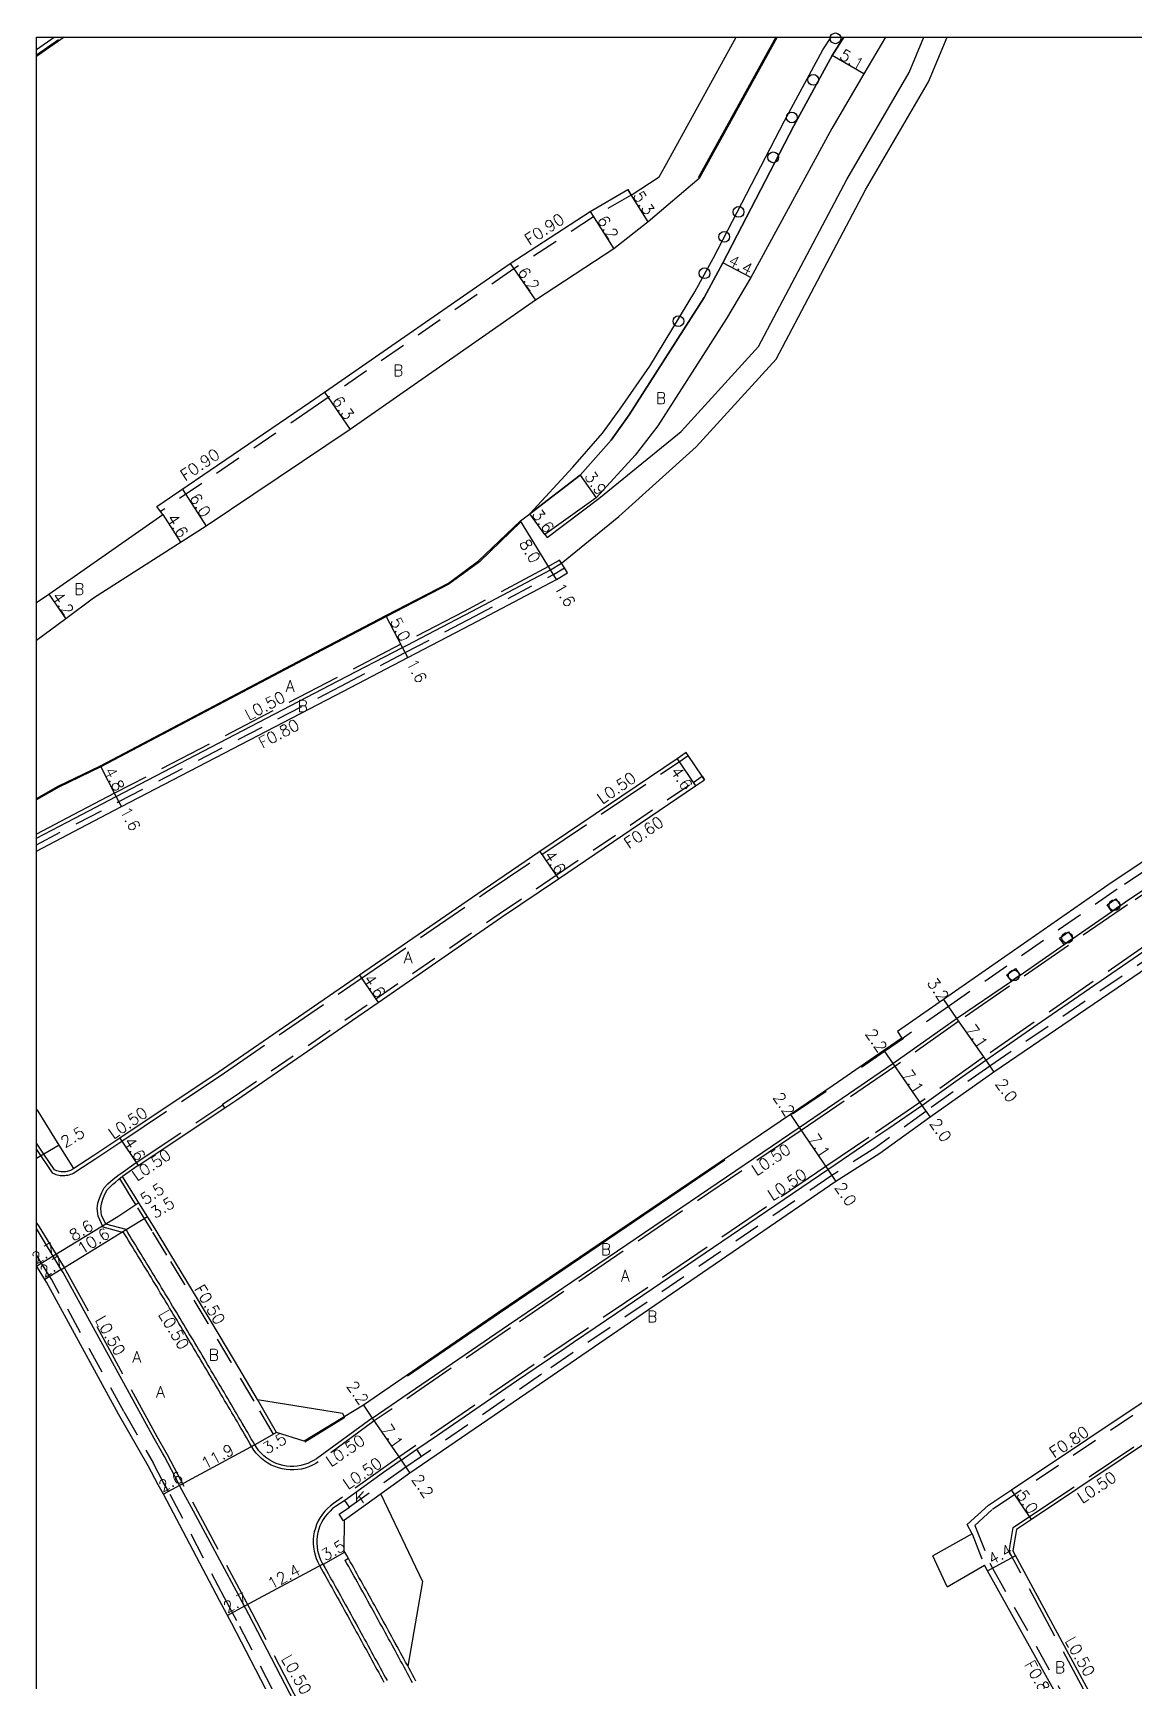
# Model space of a CAD drawing. Header units: metres. Extents: x -9600 to -8800, y -111600 to -110999.
# Drawn here: x -9600.5 to -9447.1, y -111229.2 to -110999.4 of the extents above; entities that cross this region are included whole.
import ezdxf

# ---------------------------------------------------------------- set-up
doc = ezdxf.new("R2010")
doc.units = ezdxf.units.M
doc.header["$LTSCALE"] = 2.5
doc.linetypes.add('2232000', pattern=[2.5, 1.5, -1])
doc.linetypes.add('22330', pattern=[4, 3, -1])
doc.layers.get('0').update_dxf_attribs({"color": 150, "lineweight": 30})
for name, color, linetype in [('2101000', 177, 'Continuous'), ('2101001', 1, 'Continuous'), ('2102000', 191, 'Continuous'), ('2102001', 191, 'Continuous'), ('2213000', 6, 'Continuous'), ('2227000', 3, 'Continuous'), ('2232000', 4, '2232000'), ('2233000', 62, '22330'), ('2236000', 3, 'Continuous'), ('2236100', 96, 'Continuous'), ('2238000', 11, 'Continuous'), ('5107000', 24, '2232000'), ('6132000', 1, '61320'), ('6165200', 3, 'Continuous'), ('9109230', 202, 'Continuous'), ('9201100', 215, 'Continuous'), ('9201500', 222, 'Continuous'), ('9202100', 82, 'Continuous'), ('9202200', 155, 'Continuous'), ('9203500', 155, 'Continuous'), ('999', 7, 'Continuous')]:
    doc.layers.add(name, color=color, linetype=linetype)
doc.styles.add('Dm_Anotation', font='txt.shx', dxfattribs={"bigfont": 'pscdm.shx'})
doc.linetypes.add('61320', pattern='A,0,[3,dmdr.shx,S=0.25,R=0,X=0,Y=0],1.5,[3,dmdr.shx,S=0.25,R=0,X=0,Y=0]', length=1.5)

# ---------------------------------------------------------------- blocks, each defined once
blk = doc.blocks.new('223800')
at = {"color": 0, "linetype": 'Continuous'}
blk.add_circle((0, 0), 0.75, dxfattribs=at)

msp = doc.modelspace()

# ---------------------------------------------------------------- linework, layer by layer
at = {"layer": '2101000'}
for points in [[(-9600, -111106.19), (-9596.95, -111104.48), (-9591.08, -111101.64), (-9560.23, -111085.36), (-9551.26, -111080.68), (-9542.55, -111076.15), (-9538.33, -111073.05), (-9532.51, -111067.45), (-9531.21, -111066.47), (-9524.17, -111061.06), (-9519.87, -111056.18), (-9517.34, -111052.68), (-9506.9, -111036.28), (-9504.26, -111031.47), (-9494.36, -111012.36), (-9489.04, -111002.53), (-9487.41, -111000)], [(-9600, -111078.86), (-9598.28, -111077.67), (-9594.27, -111074.89), (-9582.38, -111066.57), (-9582.69, -111066.15), (-9583.23, -111065.43), (-9561.94, -111050.96), (-9559.83, -111049.51), (-9533.92, -111031.57), (-9522.78, -111024.28), (-9517.54, -111021.24), (-9517.06, -111022.01), (-9513.18, -111019.47), (-9512.34, -111017.97), (-9502.42, -111000)], [(-9596.13, -111000), (-9600, -111002.67)], [(-9349.07, -111000), (-9343.41, -111008.25), (-9330.01, -111028.22), (-9327.24, -111032.35), (-9327.46, -111034.44), (-9331.73, -111037.4), (-9332.39, -111037.86), (-9366.42, -111060.59), (-9387.33, -111075.48), (-9409.43, -111090.86), (-9449.98, -111117.85), (-9473.51, -111134.23), (-9479.91, -111138.69), (-9479.31, -111139.63), (-9481.83, -111141.36), (-9488.88, -111146.2), (-9494.86, -111150.26), (-9535.51, -111177.85), (-9554.41, -111190.8)], [(-9481.61, -111000), (-9484.64, -111005.09), (-9489.08, -111012.73), (-9500.36, -111033.52), (-9503.75, -111039.21), (-9513.34, -111054.2), (-9516.5, -111058.3), (-9521.94, -111064.26), (-9529.08, -111069.37), (-9528.8, -111069.76)], [(-9496.7, -111000), (-9507.58, -111019.69)], [(-9507.58, -111019.69), (-9514.71, -111025.73), (-9519.47, -111029.52), (-9530.39, -111036.67), (-9556.25, -111054.69), (-9576.35, -111068.18), (-9592.06, -111078.22), (-9595.89, -111081.12), (-9600, -111084.13)], [(-9600, -111113.53), (-9593.9, -111110.33), (-9588.12, -111107.32), (-9557.18, -111091.21), (-9548.21, -111086.54), (-9539.36, -111081.93), (-9527.49, -111075.64), (-9525.93, -111074.7), (-9526.35, -111074.02), (-9526.76, -111073.35)], [(-9469.53, -111208.75), (-9470.22, -111207.48), (-9467.24, -111204.77), (-9464.02, -111202.62), (-9431.97, -111181.18), (-9404.81, -111162.47), (-9398.12, -111157.87), (-9394.71, -111155.52), (-9368.27, -111138.12), (-9365.9, -111136.56), (-9368.63, -111132.57), (-9375.57, -111122.38), (-9387.28, -111105.48), (-9390.86, -111100.32), (-9393.21, -111096.92), (-9395.86, -111096.41), (-9402.41, -111100.96), (-9442.86, -111128.26), (-9466.49, -111144.34), (-9475.39, -111150.64), (-9482.39, -111155.69), (-9488.51, -111159.6), (-9528.98, -111187.32), (-9547.91, -111200.28)], [(-9509.41, -111099.78), (-9510.67, -111100.63), (-9529.79, -111113.58), (-9537.71, -111118.95), (-9554.96, -111130.85), (-9574.66, -111144.43), (-9588.37, -111153.56), (-9592.01, -111155.97), (-9594.76, -111157.81), (-9596.81, -111154.53), (-9599.76, -111149.82), (-9600, -111149.47)], [(-9585.83, -111157.39), (-9573.72, -111149.33), (-9572.07, -111148.23), (-9552.35, -111134.63), (-9535.14, -111122.76), (-9527.21, -111117.39), (-9508.09, -111104.44), (-9506.83, -111103.59)], [(-9416.79, -111229.4), (-9412.01, -111226.94), (-9388.93, -111216.39), (-9385.23, -111214.68), (-9378.29, -111210.03), (-9357.26, -111195.91), (-9353.84, -111193.4), (-9353.74, -111193.55), (-9351.12, -111191.63), (-9343.56, -111186.36), (-9337.35, -111182.04), (-9336.93, -111179.27), (-9338.22, -111177.28), (-9356.01, -111151.06), (-9361.15, -111143.52), (-9363.08, -111140.69), (-9365.52, -111142.3), (-9391.87, -111159.64), (-9401.97, -111166.59), (-9429.19, -111185.34), (-9461.24, -111206.78), (-9463.34, -111208.18), (-9463.82, -111211.14), (-9448.04, -111240.39)], [(-9562.66, -111195.83), (-9566.51, -111194.61), (-9569.19, -111190.01), (-9572.39, -111184.57), (-9575.62, -111179.14), (-9578.88, -111173.73), (-9581.38, -111169.62), (-9583.45, -111166.23), (-9585.71, -111162.57), (-9586.07, -111161.99), (-9587.98, -111158.91)], [(-9588.53, -111192.07), (-9598.6, -111173.67), (-9598.83, -111173.3), (-9600, -111171.38)], [(-9584.41, -111199.26), (-9588.53, -111192.07)], [(-9556.25, -111251.82), (-9559.6, -111246.33), (-9561.35, -111243.26), (-9561.59, -111242.84), (-9562.01, -111242.03), (-9572.75, -111221.26), (-9574.48, -111218.04), (-9582.28, -111203.21), (-9583.01, -111201.94), (-9584.41, -111199.26)], [(-9547.08, -111229.3), (-9547.32, -111228.86), (-9547.56, -111228.42), (-9547.8, -111227.98), (-9548.03, -111227.54), (-9548.27, -111227.1), (-9548.51, -111226.66), (-9548.75, -111226.22), (-9548.99, -111225.78), (-9549.23, -111225.35), (-9549.47, -111224.91), (-9549.71, -111224.47), (-9549.95, -111224.03), (-9550.19, -111223.59), (-9550.43, -111223.15), (-9550.67, -111222.71), (-9550.91, -111222.27), (-9551.15, -111221.84), (-9551.39, -111221.4), (-9551.63, -111220.96), (-9551.87, -111220.52), (-9552.11, -111220.08), (-9552.35, -111219.64), (-9552.59, -111219.21), (-9552.83, -111218.77), (-9553.08, -111218.33), (-9553.32, -111217.89), (-9553.56, -111217.46), (-9553.8, -111217.02), (-9554.04, -111216.58), (-9554.29, -111216.14), (-9554.53, -111215.71), (-9554.77, -111215.27), (-9555.02, -111214.83), (-9555.26, -111214.4), (-9555.5, -111213.96), (-9555.75, -111213.52), (-9555.99, -111213.09), (-9556.23, -111212.65), (-9556.48, -111212.21), (-9556.72, -111211.78), (-9556.97, -111211.34), (-9557.09, -111211.12), (-9557.06, -111206.86)], [(-9462.62, -111251.93), (-9451.01, -111246.43), (-9450.39, -111244.53), (-9451.56, -111242.29), (-9467.39, -111213.9), (-9467.79, -111213.15)]]:
    msp.add_lwpolyline(points, dxfattribs=at)
at = {"layer": '2101000', "flags": 128}
for points in [[(-9585.83, -111157.39), (-9587.98, -111158.91)], [(-9554.41, -111190.8), (-9562.66, -111195.83)], [(-9547.91, -111200.28), (-9557.06, -111206.86)]]:
    msp.add_lwpolyline(points, dxfattribs=at)
at = {"layer": '2101001'}
msp.add_lwpolyline([(-9506.83, -111103.59), (-9507.16, -111103.09), (-9509.13, -111100.19), (-9509.41, -111099.78)], dxfattribs=at)
at = {"layer": '2102000'}
for points in [[(-9528.8, -111069.76), (-9521.55, -111064.36), (-9510.11, -111055.01), (-9499.32, -111043.14), (-9487.01, -111019.83), (-9478.29, -111004.89), (-9476.26, -111000)], [(-9526.76, -111073.35), (-9518.77, -111066.83), (-9507.99, -111057.14), (-9496.84, -111044.88), (-9484.39, -111021.29), (-9475.6, -111006.23), (-9473.01, -111000)], [(-9469.53, -111208.75), (-9475, -111211.82)], [(-9473.02, -111216.17), (-9467.79, -111213.15)]]:
    msp.add_lwpolyline(points, dxfattribs=at)
at = {"layer": '2102001'}
msp.add_lwpolyline([(-9473.02, -111216.17), (-9475, -111211.82)], dxfattribs=at)
at = {"layer": '2213000'}
for points in [[(-9541.45, -111081.21), (-9540.13, -111080.53), (-9528.32, -111074.27), (-9526.76, -111073.35)], [(-9600, -111111.72), (-9594.64, -111108.91), (-9588.86, -111105.9), (-9557.92, -111089.79), (-9548.95, -111085.12), (-9548.3, -111084.78)], [(-9553.17, -111192.61), (-9534.18, -111179.61), (-9493.62, -111152.08), (-9487.63, -111148.01), (-9480.57, -111143.17), (-9471.68, -111136.86), (-9464.05, -111131.67), (-9462.82, -111130.82), (-9456.69, -111126.55), (-9455.46, -111125.7), (-9450.06, -111121.94), (-9448.83, -111121.09), (-9448.13, -111120.6), (-9436.22, -111112.64)], [(-9459.84, -111137.31), (-9444.1, -111126.45), (-9427.69, -111115.47)], [(-9471.78, -111145.63), (-9467.63, -111142.69), (-9465.31, -111141.09)], [(-9519.08, -111177.94), (-9489.64, -111157.95), (-9483.63, -111153.87), (-9481.14, -111152.17)], [(-9594.76, -111157.81), (-9594.91, -111157.9), (-9595.07, -111157.99), (-9595.23, -111158.06), (-9595.39, -111158.13), (-9595.56, -111158.18), (-9595.73, -111158.22), (-9595.91, -111158.25), (-9596.08, -111158.27), (-9596.26, -111158.28), (-9596.43, -111158.28), (-9596.61, -111158.26), (-9596.79, -111158.23), (-9596.96, -111158.19), (-9597.13, -111158.14), (-9597.29, -111158.08), (-9597.47, -111158), (-9598.96, -111155.81), (-9600, -111154.27)], [(-9560.96, -111198.31), (-9561.27, -111198.5), (-9561.71, -111198.74), (-9562.17, -111198.94), (-9562.64, -111199.1), (-9563.13, -111199.23), (-9563.62, -111199.31), (-9564.12, -111199.35), (-9564.62, -111199.35), (-9565.12, -111199.3), (-9565.61, -111199.22), (-9566.09, -111199.09), (-9566.57, -111198.93), (-9567.02, -111198.72), (-9567.46, -111198.48), (-9567.88, -111198.21), (-9568.27, -111197.89), (-9568.63, -111197.55), (-9568.97, -111197.18), (-9569.27, -111196.78), (-9569.54, -111196.36), (-9569.79, -111195.93), (-9570.04, -111195.5), (-9570.29, -111195.07), (-9570.54, -111194.63), (-9570.8, -111194.2), (-9571.05, -111193.77), (-9571.3, -111193.34), (-9571.55, -111192.91), (-9571.8, -111192.47), (-9572.06, -111192.04), (-9572.31, -111191.61), (-9572.56, -111191.18), (-9572.81, -111190.75), (-9573.07, -111190.32), (-9573.32, -111189.89), (-9573.57, -111189.45), (-9573.83, -111189.02), (-9574.08, -111188.59), (-9574.34, -111188.16), (-9574.59, -111187.73), (-9574.84, -111187.3), (-9575.1, -111186.87), (-9575.35, -111186.44), (-9575.61, -111186.01), (-9575.86, -111185.58), (-9576.12, -111185.15), (-9576.37, -111184.72), (-9576.63, -111184.29), (-9576.88, -111183.86), (-9577.14, -111183.43), (-9577.4, -111183), (-9577.65, -111182.57), (-9577.91, -111182.14), (-9578.16, -111181.71), (-9578.42, -111181.28), (-9578.68, -111180.86), (-9578.93, -111180.43), (-9579.19, -111180), (-9579.45, -111179.57), (-9579.71, -111179.14), (-9579.96, -111178.71), (-9580.22, -111178.28), (-9580.48, -111177.85), (-9580.74, -111177.43), (-9581, -111177), (-9581.25, -111176.57), (-9581.51, -111176.14), (-9581.77, -111175.71), (-9582.03, -111175.29), (-9582.29, -111174.86), (-9582.55, -111174.43), (-9582.81, -111174), (-9583.07, -111173.58), (-9583.33, -111173.15), (-9583.59, -111172.72), (-9583.85, -111172.29), (-9584.11, -111171.87), (-9584.37, -111171.44), (-9584.63, -111171.01), (-9584.89, -111170.59), (-9585.15, -111170.16), (-9585.41, -111169.73), (-9585.67, -111169.31), (-9585.93, -111168.88), (-9586.19, -111168.46), (-9586.46, -111168.03), (-9586.72, -111167.6), (-9586.98, -111167.18), (-9587.24, -111166.75), (-9587.5, -111166.33), (-9590.32, -111165.57), (-9590.92, -111164.33), (-9591.01, -111163.38), (-9590.93, -111162.72), (-9590.75, -111162.09), (-9590.44, -111161.38), (-9590.12, -111160.79), (-9589.67, -111160.31), (-9589.36, -111159.99), (-9588.98, -111159.69), (-9588.55, -111159.34), (-9588.16, -111159.03), (-9587.98, -111158.91)], [(-9583.58, -111195.48), (-9596.27, -111172.31), (-9596.53, -111171.89), (-9600, -111166.19)], [(-9526.33, -111182.86), (-9525.11, -111182.03)], [(-9536.65, -111189.9), (-9533.04, -111187.43)], [(-9549.15, -111198.47), (-9549.15, -111198.47), (-9546.96, -111196.96), (-9544.09, -111195)], [(-9582.42, -111197.5), (-9583.58, -111195.48)], [(-9549.15, -111198.47), (-9551.6, -111200.22)], [(-9578.1, -111205.59), (-9579.7, -111202.62)], [(-9557.01, -111204.09), (-9558.29, -111204.96), (-9558.69, -111205.25), (-9559.06, -111205.59), (-9559.41, -111205.95), (-9559.72, -111206.34), (-9560, -111206.75), (-9560.25, -111207.19), (-9560.46, -111207.64), (-9560.63, -111208.11), (-9560.76, -111208.59), (-9560.85, -111209.08), (-9560.89, -111209.58), (-9560.9, -111210.08), (-9560.87, -111210.58), (-9560.79, -111211.07), (-9560.67, -111211.56), (-9560.51, -111212.03), (-9560.32, -111212.49), (-9560.14, -111212.84), (-9560.05, -111213), (-9559.8, -111213.44), (-9559.56, -111213.88), (-9559.31, -111214.31), (-9559.07, -111214.75), (-9558.83, -111215.19), (-9558.58, -111215.62), (-9558.34, -111216.06), (-9558.1, -111216.5), (-9557.85, -111216.93), (-9557.61, -111217.37), (-9557.37, -111217.81), (-9557.12, -111218.24), (-9556.88, -111218.68), (-9556.64, -111219.12), (-9556.4, -111219.56), (-9556.16, -111219.99), (-9555.91, -111220.43), (-9555.67, -111220.87), (-9555.43, -111221.31), (-9555.19, -111221.75), (-9554.95, -111222.18), (-9554.71, -111222.62), (-9554.47, -111223.06), (-9554.23, -111223.5), (-9553.99, -111223.94), (-9553.75, -111224.37), (-9553.51, -111224.81), (-9553.27, -111225.25), (-9553.03, -111225.69), (-9552.79, -111226.13), (-9552.55, -111226.57), (-9552.31, -111227.01), (-9552.07, -111227.45), (-9551.83, -111227.89), (-9551.59, -111228.33), (-9551.35, -111228.76), (-9551.11, -111229.2)], [(-9559.61, -111240.79), (-9570.36, -111220), (-9572.1, -111216.76)]]:
    msp.add_lwpolyline(points, dxfattribs=at)
at = {"layer": '2213000', "flags": 128}
msp.add_lwpolyline([(-9553.17, -111192.61), (-9560.96, -111198.31)], dxfattribs=at)
at = {"layer": '2227000'}
for points in [[(-9548.3, -111084.78), (-9541.45, -111081.21)], [(-9465.31, -111141.09), (-9459.84, -111137.31)], [(-9481.14, -111152.17), (-9476.53, -111149), (-9471.78, -111145.63)], [(-9525.11, -111182.03), (-9519.08, -111177.94)], [(-9533.04, -111187.43), (-9530.31, -111185.57), (-9526.33, -111182.86)], [(-9544.09, -111195), (-9536.65, -111189.9)], [(-9579.7, -111202.62), (-9580.71, -111200.73), (-9582.14, -111197.99), (-9582.42, -111197.5)], [(-9551.6, -111200.22), (-9557.01, -111204.09)], [(-9572.1, -111216.76), (-9578.1, -111205.59)]]:
    msp.add_lwpolyline(points, dxfattribs=at)
at = {"layer": '2232000'}
for points in [[(-9600, -111002.43), (-9596.49, -111000)], [(-9600, -111001.7), (-9597.54, -111000)], [(-9517.06, -111022.01), (-9522.31, -111025.05), (-9533.41, -111032.32), (-9559.32, -111050.25), (-9561.43, -111051.71), (-9582.69, -111066.15)], [(-9600, -111112.63), (-9594.27, -111109.62), (-9588.49, -111106.61), (-9557.55, -111090.5), (-9548.58, -111085.83), (-9539.73, -111081.22), (-9527.88, -111074.94), (-9526.35, -111074.02)], [(-9573.72, -111149.33), (-9573.99, -111148.91), (-9574.05, -111148.83), (-9572.41, -111147.74), (-9552.69, -111134.14), (-9535.47, -111122.27), (-9527.54, -111116.9), (-9508.43, -111103.94), (-9507.16, -111103.09), (-9506.83, -111103.59)], [(-9365.11, -111137.72), (-9367.5, -111139.29), (-9393.93, -111156.68), (-9396.6, -111158.52), (-9397.84, -111158.64), (-9404.36, -111163.13), (-9431.52, -111181.84), (-9463.58, -111203.29), (-9466.75, -111205.41), (-9469.14, -111207.58), (-9467.04, -111212.85), (-9466.69, -111213.53), (-9450.86, -111241.91), (-9449.52, -111244.45), (-9450.23, -111246.61), (-9451.01, -111246.43)], [(-9566.51, -111194.61), (-9566.94, -111194.86), (-9569.62, -111190.26), (-9572.82, -111184.82), (-9576.05, -111179.4), (-9579.31, -111173.99), (-9581.8, -111169.88), (-9583.88, -111166.49), (-9586.14, -111162.83), (-9586.49, -111162.26), (-9588.39, -111159.2)], [(-9587.83, -111191.68), (-9597.91, -111173.26), (-9598.15, -111172.88), (-9599.32, -111170.96), (-9600, -111169.84)], [(-9587.83, -111191.68), (-9583.71, -111198.87)], [(-9555.43, -111251.65), (-9555.57, -111251.41), (-9558.91, -111245.92), (-9560.66, -111242.86), (-9560.89, -111242.46), (-9561.3, -111241.66), (-9572.04, -111220.89), (-9573.77, -111217.67), (-9581.58, -111202.83), (-9582.31, -111201.56), (-9583.71, -111198.87)], [(-9469.53, -111208.75), (-9467.79, -111213.15)], [(-9547.54, -111229.55), (-9547.78, -111229.11), (-9548.02, -111228.67), (-9548.25, -111228.23), (-9548.49, -111227.79), (-9548.73, -111227.35), (-9548.97, -111226.91), (-9549.21, -111226.47), (-9549.45, -111226.03), (-9549.69, -111225.59), (-9549.92, -111225.15), (-9550.16, -111224.71), (-9550.4, -111224.28), (-9550.64, -111223.84), (-9550.88, -111223.4), (-9551.12, -111222.96), (-9551.36, -111222.52), (-9551.6, -111222.08), (-9551.84, -111221.64), (-9552.09, -111221.21), (-9552.33, -111220.77), (-9552.57, -111220.33), (-9552.81, -111219.89), (-9553.05, -111219.45), (-9553.29, -111219.02), (-9553.53, -111218.58), (-9553.78, -111218.14), (-9554.02, -111217.7), (-9554.26, -111217.27), (-9554.5, -111216.83), (-9554.74, -111216.39), (-9554.99, -111215.95), (-9555.23, -111215.52), (-9555.47, -111215.08), (-9555.72, -111214.64), (-9555.96, -111214.21), (-9556.2, -111213.77), (-9556.45, -111213.33), (-9556.69, -111212.9), (-9556.94, -111212.46), (-9556.96, -111212.42), (-9556.5, -111212.17)]]:
    msp.add_lwpolyline(points, dxfattribs=at)
at = {"layer": '2233000'}
for points in [[(-9326.05, -111033.49), (-9325.88, -111033.96), (-9325.76, -111034.37), (-9325.66, -111034.79), (-9325.59, -111035.21), (-9325.55, -111035.63), (-9325.53, -111036.06), (-9325.53, -111036.49), (-9325.56, -111036.91), (-9325.62, -111037.34), (-9325.78, -111037.71), (-9326.25, -111038.42), (-9329.65, -111040.46), (-9364.27, -111063.74), (-9385.2, -111078.51), (-9407.32, -111093.9), (-9447.85, -111121.01), (-9471.36, -111137.25), (-9480.29, -111143.58), (-9487.35, -111148.42), (-9493.34, -111152.49), (-9533.9, -111180.02), (-9552.88, -111193.02)], [(-9526.76, -111073.35), (-9527.04, -111072.94), (-9528.57, -111073.84), (-9540.36, -111080.09), (-9549.18, -111084.68), (-9558.15, -111089.35), (-9589.09, -111105.46), (-9594.87, -111108.46), (-9600, -111111.16)], [(-9600, -111155.16), (-9597.8, -111158.4), (-9597.48, -111158.54), (-9597.29, -111158.62), (-9597.09, -111158.68), (-9596.88, -111158.72), (-9596.67, -111158.76), (-9596.46, -111158.78), (-9596.25, -111158.78), (-9596.04, -111158.77), (-9595.83, -111158.75), (-9595.63, -111158.71), (-9595.42, -111158.66), (-9595.22, -111158.6), (-9595.03, -111158.52), (-9594.84, -111158.43), (-9594.65, -111158.33), (-9594.48, -111158.22), (-9591.73, -111156.39), (-9588.1, -111153.97), (-9574.38, -111144.85), (-9554.67, -111131.26), (-9537.42, -111119.36), (-9529.51, -111114), (-9510.39, -111101.05), (-9509.13, -111100.19), (-9509.41, -111099.78)], [(-9444.39, -111126.04), (-9467.91, -111142.28), (-9476.81, -111148.59), (-9483.91, -111153.46), (-9489.92, -111157.54), (-9530.6, -111185.15), (-9549.44, -111198.05)], [(-9444.89, -111243.25), (-9447.57, -111242.32), (-9448.48, -111240.63), (-9464.34, -111211.23), (-9463.8, -111207.88), (-9461.52, -111206.36), (-9429.48, -111184.93), (-9402.26, -111166.18), (-9392.15, -111159.22), (-9365.8, -111141.88), (-9363.36, -111140.28)], [(-9586.1, -111156.97), (-9573.99, -111148.91)], [(-9552.88, -111193.02), (-9560.69, -111198.73), (-9561.02, -111198.93), (-9561.49, -111199.19), (-9561.99, -111199.41), (-9562.5, -111199.58), (-9563.03, -111199.72), (-9563.56, -111199.8), (-9564.1, -111199.85), (-9564.64, -111199.85), (-9565.18, -111199.8), (-9565.72, -111199.71), (-9566.24, -111199.57), (-9566.75, -111199.39), (-9567.25, -111199.17), (-9567.72, -111198.91), (-9568.17, -111198.61), (-9568.59, -111198.27), (-9568.99, -111197.9), (-9569.35, -111197.5), (-9569.68, -111197.07), (-9569.97, -111196.62), (-9570.22, -111196.18), (-9570.47, -111195.75), (-9570.72, -111195.32), (-9570.98, -111194.88), (-9571.23, -111194.45), (-9571.48, -111194.02), (-9571.73, -111193.59), (-9571.98, -111193.16), (-9572.24, -111192.73), (-9572.49, -111192.29), (-9572.74, -111191.86), (-9572.99, -111191.43), (-9573.25, -111191), (-9573.5, -111190.57), (-9573.75, -111190.14), (-9574, -111189.71), (-9574.26, -111189.28), (-9574.51, -111188.85), (-9574.77, -111188.42), (-9575.02, -111187.99), (-9575.27, -111187.56), (-9575.53, -111187.13), (-9575.78, -111186.7), (-9576.04, -111186.26), (-9576.29, -111185.83), (-9576.55, -111185.41), (-9576.8, -111184.98), (-9577.06, -111184.55), (-9577.31, -111184.12), (-9577.57, -111183.69), (-9577.82, -111183.26), (-9578.08, -111182.83), (-9578.34, -111182.4), (-9578.59, -111181.97), (-9578.85, -111181.54), (-9579.11, -111181.11), (-9579.36, -111180.68), (-9579.62, -111180.25), (-9579.88, -111179.83), (-9580.13, -111179.4), (-9580.39, -111178.97), (-9580.65, -111178.54), (-9580.91, -111178.11), (-9581.17, -111177.68), (-9581.42, -111177.26), (-9581.68, -111176.83), (-9581.94, -111176.4), (-9582.2, -111175.97), (-9582.46, -111175.55), (-9582.72, -111175.12), (-9582.98, -111174.69), (-9583.23, -111174.26), (-9583.49, -111173.84), (-9583.75, -111173.41), (-9584.01, -111172.98), (-9584.27, -111172.55), (-9584.53, -111172.13), (-9584.79, -111171.7), (-9585.05, -111171.27), (-9585.31, -111170.85), (-9585.58, -111170.42), (-9585.84, -111170), (-9586.1, -111169.57), (-9586.36, -111169.14), (-9586.62, -111168.72), (-9586.88, -111168.29), (-9587.14, -111167.86), (-9587.4, -111167.44), (-9587.67, -111167.01), (-9587.83, -111166.76), (-9590.67, -111165.99), (-9591.41, -111164.46), (-9591.51, -111163.38), (-9591.43, -111162.62), (-9591.22, -111161.92), (-9590.89, -111161.16), (-9590.53, -111160.5), (-9590.03, -111159.96), (-9589.69, -111159.62), (-9589.3, -111159.3), (-9588.87, -111158.95), (-9588.46, -111158.62), (-9588.25, -111158.48), (-9586.1, -111156.97)], [(-9583.14, -111195.24), (-9595.84, -111172.06), (-9596.1, -111171.62), (-9599.57, -111165.93), (-9600, -111165.33)], [(-9555.18, -111252.09), (-9555.06, -111252.04), (-9554.7, -111251.83), (-9554.39, -111251.57), (-9554.11, -111251.27), (-9553.88, -111250.92), (-9553.72, -111250.18), (-9558.78, -111241.31), (-9569.92, -111219.77), (-9580.27, -111200.5), (-9581.7, -111197.75), (-9583.14, -111195.24)], [(-9557.3, -111203.67), (-9558.58, -111204.55), (-9559, -111204.87), (-9559.41, -111205.23), (-9559.78, -111205.62), (-9560.12, -111206.04), (-9560.43, -111206.49), (-9560.69, -111206.96), (-9560.92, -111207.45), (-9561.1, -111207.96), (-9561.25, -111208.48), (-9561.34, -111209.02), (-9561.39, -111209.55), (-9561.4, -111210.1), (-9561.36, -111210.64), (-9561.28, -111211.17), (-9561.15, -111211.7), (-9560.98, -111212.21), (-9560.77, -111212.71), (-9560.58, -111213.08), (-9560.48, -111213.25), (-9560.24, -111213.68), (-9559.99, -111214.12), (-9559.75, -111214.56), (-9559.51, -111214.99), (-9559.26, -111215.43), (-9559.02, -111215.87), (-9558.78, -111216.3), (-9558.53, -111216.74), (-9558.29, -111217.18), (-9558.05, -111217.61), (-9557.8, -111218.05), (-9557.56, -111218.49), (-9557.32, -111218.92), (-9557.08, -111219.36), (-9556.84, -111219.8), (-9556.59, -111220.24), (-9556.35, -111220.67), (-9556.11, -111221.11), (-9555.87, -111221.55), (-9555.63, -111221.99), (-9555.39, -111222.42), (-9555.15, -111222.86), (-9554.91, -111223.3), (-9554.66, -111223.74), (-9554.42, -111224.18), (-9554.18, -111224.62), (-9553.94, -111225.05), (-9553.7, -111225.49), (-9553.46, -111225.93), (-9553.23, -111226.37), (-9552.99, -111226.81), (-9552.75, -111227.25), (-9552.51, -111227.69), (-9552.27, -111228.12), (-9552.03, -111228.56), (-9551.79, -111229), (-9551.55, -111229.44)]]:
    msp.add_lwpolyline(points, dxfattribs=at)
at = {"layer": '2233000', "flags": 128}
msp.add_lwpolyline([(-9549.44, -111198.05), (-9557.3, -111203.67)], dxfattribs=at)
at = {"layer": '2236000'}
for points in [[(-9450.06, -111121.94), (-9450.69, -111121.04), (-9449.46, -111120.18), (-9448.83, -111121.09)], [(-9456.69, -111126.55), (-9457.32, -111125.65), (-9456.08, -111124.79), (-9455.46, -111125.7)], [(-9464.05, -111131.67), (-9464.68, -111130.77), (-9463.45, -111129.91), (-9462.82, -111130.82)]]:
    msp.add_lwpolyline(points, close=True, dxfattribs=at)
at = {"layer": '2236100'}
msp.add_lwpolyline([(-9487.41, -111000), (-9489.04, -111002.53), (-9494.36, -111012.36), (-9504.26, -111031.47), (-9506.9, -111036.28), (-9517.34, -111052.68), (-9519.87, -111056.18), (-9524.17, -111061.06), (-9531.21, -111066.47), (-9525.2, -111059.96), (-9521.04, -111055.24), (-9518.58, -111051.84), (-9514.47, -111045.89), (-9508.19, -111035.51), (-9505.58, -111030.76), (-9495.68, -111011.66), (-9490.34, -111001.76), (-9489.19, -111000)], dxfattribs=at)
at = {"layer": '5107000'}
for points in [[(-9326.23, -111034.57), (-9326.15, -111034.89), (-9326.14, -111034.98), (-9331.04, -111038.38), (-9331.72, -111038.85), (-9365.74, -111061.57), (-9386.64, -111076.46), (-9408.75, -111091.85), (-9449.3, -111118.84), (-9472.82, -111135.22), (-9479.26, -111139.7), (-9479.31, -111139.63)], [(-9387.28, -111105.48), (-9386.54, -111104.97), (-9386.46, -111104.91), (-9390.03, -111099.75), (-9392.62, -111096.02), (-9396.08, -111095.35), (-9402.97, -111100.14), (-9443.42, -111127.44), (-9467.06, -111143.51), (-9475.97, -111149.83), (-9482.95, -111154.86), (-9489.07, -111158.77), (-9529.55, -111186.49), (-9546.32, -111197.98), (-9548.48, -111199.46)], [(-9557.06, -111206.86), (-9557.17, -111206.93), (-9557.79, -111206.02), (-9556.36, -111205.04)]]:
    msp.add_lwpolyline(points, dxfattribs=at)
at = {"layer": '5107000', "flags": 128}
msp.add_lwpolyline([(-9548.48, -111199.46), (-9556.36, -111205.04)], dxfattribs=at)
at = {"layer": '6132000'}
msp.add_lwpolyline([(-9532.4, -111067.56), (-9538.23, -111073.16), (-9542.47, -111076.28), (-9551.19, -111080.82), (-9560.16, -111085.49), (-9591.01, -111101.78), (-9596.88, -111104.61), (-9600, -111106.36)], dxfattribs=at)
at = {"layer": '6165200'}
for points in [[(-9496.88, -111000), (-9507.71, -111019.62)], [(-9479.1, -111139.67), (-9481.74, -111141.48), (-9484.96, -111143.69)], [(-9489.85, -111147.04), (-9494.55, -111150.22)], [(-9504.02, -111156.65), (-9535.43, -111177.98), (-9548.24, -111186.75)], [(-9556.97, -111192.54), (-9562.58, -111195.96)]]:
    msp.add_lwpolyline(points, dxfattribs=at)
at = {"layer": '9109230'}
msp.add_lwpolyline([(-9569.18, -111190.02), (-9557.34, -111191.92), (-9557.08, -111192.43)], dxfattribs=at)
at = {"layer": '9109230', "flags": 128}
msp.add_lwpolyline([(-9551.95, -111203.22), (-9546.14, -111215.4), (-9548.21, -111227.22)], dxfattribs=at)
at = {"layer": '9201100'}
for points in [[(-9484.64, -111005.09), (-9489.04, -111002.53)], [(-9514.71, -111025.73), (-9517.54, -111021.24)], [(-9522.78, -111024.28), (-9519.47, -111029.52)], [(-9533.92, -111031.57), (-9530.39, -111036.67)], [(-9500.36, -111033.52), (-9504.26, -111031.47)], [(-9559.83, -111049.51), (-9556.25, -111054.69)], [(-9524.17, -111061.06), (-9521.94, -111064.26)], [(-9579.59, -111063.12), (-9576.35, -111068.18)], [(-9582.38, -111066.57), (-9579.9, -111070.45)], [(-9528.32, -111074.27), (-9532.51, -111067.45)], [(-9529.08, -111069.37), (-9531.21, -111066.47)], [(-9527.49, -111075.64), (-9528.32, -111074.27)], [(-9598.28, -111077.67), (-9595.89, -111081.12)], [(-9548.95, -111085.12), (-9551.26, -111080.68)], [(-9548.21, -111086.54), (-9548.95, -111085.12)], [(-9510.67, -111100.63), (-9508.09, -111104.44)], [(-9588.86, -111105.9), (-9591.08, -111101.64)], [(-9588.12, -111107.32), (-9588.86, -111105.9)], [(-9529.79, -111113.58), (-9527.21, -111117.39)], [(-9554.96, -111130.85), (-9552.35, -111134.63)], [(-9473.51, -111134.23), (-9471.68, -111136.86)], [(-9471.68, -111136.86), (-9467.63, -111142.69)], [(-9481.83, -111141.36), (-9480.57, -111143.17)], [(-9480.57, -111143.17), (-9476.53, -111149)], [(-9467.63, -111142.69), (-9466.49, -111144.34)], [(-9476.53, -111149), (-9475.39, -111150.64)], [(-9494.86, -111150.26), (-9493.62, -111152.08)], [(-9588.37, -111153.56), (-9585.83, -111157.39)], [(-9493.62, -111152.08), (-9489.64, -111157.95)], [(-9598.96, -111155.81), (-9600, -111156.42)], [(-9596.81, -111154.53), (-9598.96, -111155.81)], [(-9489.64, -111157.95), (-9488.51, -111159.6)], [(-9554.41, -111190.8), (-9553.17, -111192.61)], [(-9553.17, -111192.61), (-9549.15, -111198.47)], [(-9549.15, -111198.47), (-9547.91, -111200.28)], [(-9461.24, -111206.78), (-9464.02, -111202.62)], [(-9467.39, -111213.9), (-9463.52, -111211.82)]]:
    msp.add_lwpolyline(points, dxfattribs=at)
at = {"layer": '9201100', "flags": 128}
for points in [[(-9585.71, -111162.57), (-9588.64, -111164.54)], [(-9588.64, -111164.54), (-9597.66, -111170.04)], [(-9587.5, -111166.33), (-9584.52, -111164.49)], [(-9596.53, -111171.89), (-9587.5, -111166.33)], [(-9597.66, -111170.04), (-9599.96, -111171.44)], [(-9596.53, -111171.89), (-9598.83, -111173.3)], [(-9566.51, -111194.61), (-9569.54, -111196.36)], [(-9569.54, -111196.36), (-9580.03, -111202)], [(-9580.03, -111202), (-9582.28, -111203.21)], [(-9560.05, -111213), (-9570.97, -111218.87)], [(-9556.97, -111211.34), (-9560.02, -111213.05)], [(-9570.97, -111218.87), (-9573.35, -111220.15)]]:
    msp.add_lwpolyline(points, dxfattribs=at)
at = {"layer": '9202200'}
msp.add_lwpolyline([(-9546.32, -111197.98), (-9546.96, -111196.96)], dxfattribs=at)
at = {"layer": '9202200', "flags": 128}
msp.add_lwpolyline([(-9556.36, -111205.04), (-9557.01, -111204.09)], dxfattribs=at)
at = {"layer": '999'}
msp.add_lwpolyline([(-9600, -111000), (-8800, -111000), (-8800, -111600), (-9600, -111600)], close=True, dxfattribs=at)

# ---------------------------------------------------------------- block references
at = {"layer": '2238000'}
for p in [(-9488.58, -111000.14), (-9491.67, -111005.94), (-9494.66, -111011.18), (-9497.25, -111016.74), (-9502.08, -111024.36), (-9504.08, -111027.84), (-9506.83, -111032.92), (-9510.48, -111039.6), (-9449.68, -111121.08), (-9456.26, -111125.62), (-9463.69, -111130.88)]:
    msp.add_blockref('223800', p, dxfattribs=at)

# ---------------------------------------------------------------- texts
at = {"layer": '9201500', "style": 'Dm_Anotation'}
for s, rotation, p in [('5.1', 329.8315, (-9488.17, -111002.92)), ('5.3', 302.2369, (-9516.89, -111022.08)), ('6.2', 302.2404, (-9521.89, -111025.49)), ('4.4', 332.3191, (-9503.68, -111031.66)), ('6.2', 304.6813, (-9532.98, -111032.75)), ('6.3', 304.6813, (-9558.87, -111050.73)), ('3.9', 304.8984, (-9523.66, -111061.25)), ('6.0', 302.6018, (-9578.75, -111064.25)), ('3.6', 306.2208, (-9531.01, -111066.57)), ('4.6', 302.603, (-9581.92, -111067.11)), ('8.0', 301.5935, (-9532.75, -111070.62)), ('4.2', 304.7231, (-9597.92, -111078.02)), ('1.6', 301.1857, (-9527.88, -111076.73)), ('5.0', 297.5085, (-9550.75, -111081.44)), ('1.6', 297.5085, (-9548.46, -111087.24)), ('4.8', 297.5034, (-9590.62, -111102.31)), ('4.6', 304.1169, (-9511.66, -111102.4)), ('1.6', 297.5034, (-9588.4, -111107.88)), ('4.6', 304.118, (-9529.31, -111114.11)), ('4.6', 304.5882, (-9554.48, -111131.37)), ('3.2', 304.8135, (-9475.89, -111131.9)), ('2.2', 304.7515, (-9484.51, -111138.98)), ('7.1', 304.8152, (-9470.49, -111138.4)), ('7.1', 304.751, (-9479.38, -111144.71)), ('2.0', 304.5202, (-9466.36, -111145.94)), ('2.2', 304.1722, (-9497.38, -111147.86)), ('2.0', 304.7506, (-9475.54, -111151.49)), ('2.5', 30.8812, (-9596.01, -111154.98)), ('7.1', 304.1722, (-9492.45, -111153.63)), ('4.6', 303.6372, (-9587.9, -111154.08)), ('5.5', 34.0131, (-9584.82, -111162.94)), ('2.0', 304.1722, (-9488.77, -111160.41)), ('3.5', 31.6572, (-9583.47, -111164.84)), ('8.6', 31.3565, (-9594.81, -111168.01)), ('10.6', 31.6164, (-9593.67, -111169.84)), ('2.7', 31.3565, (-9600.02, -111171.18)), ('2.7', 31.6384, (-9598.89, -111173.05)), ('2.2', 304.4076, (-9556.81, -111188.13)), ('3.5', 30.1282, (-9567.88, -111197.7)), ('7.1', 304.4076, (-9551.98, -111194.16)), ('11.9', 28.2402, (-9576.49, -111199.81)), ('2.6', 28.3976, (-9582.4, -111202.99)), ('2.2', 304.4076, (-9547.76, -111201.13)), ('5.0', 303.7788, (-9463.44, -111203.31)), ('3.5', 29.2827, (-9559.73, -111212.61)), ('4.4', 28.343, (-9466.76, -111213.13)), ('12.4', 28.2402, (-9567.23, -111216.58)), ('2.7', 28.2402, (-9573.39, -111219.89))]:
    msp.add_text(s, height=1.6, rotation=rotation, dxfattribs=at).set_placement(p)
at = {"layer": '9202100', "style": 'Dm_Anotation'}
for s, p in [('B', (-9550.27, -111047.27)), ('B', (-9513.64, -111051.14)), ('B', (-9594.74, -111077.78)), ('A', (-9565.23, -111091.3)), ('B', (-9563.59, -111094.09)), ('A', (-9548.79, -111129.14)), ('B', (-9521.3, -111169.87)), ('A', (-9518.5, -111173.54)), ('B', (-9514.84, -111179.25)), ('A', (-9586.6, -111184.88)), ('B', (-9575.98, -111184.6)), ('A', (-9583.31, -111189.74)), ('K', (-9555.62, -111204.44)), ('B', (-9457.98, -111228.18))]:
    msp.add_text(s, height=1.6, dxfattribs=at).set_placement(p)
at = {"layer": '9203500', "style": 'Dm_Anotation'}
for s, rotation, p in [('F0.90', 33.2207, (-9531.24, -111029.09)), ('F0.90', 34.1894, (-9579.25, -111061.97)), ('L0.50', 27.9119, (-9570.39, -111095.34)), ('F0.80', 27.9241, (-9568.49, -111099.26)), ('L0.50', 34.4071, (-9521.12, -111107.06)), ('F0.60', 34.4071, (-9517.36, -111113.28)), ('L0.50', 34.4071, (-9589.25, -111153.78)), ('L0.50', 34.4071, (-9585.98, -111159.65)), ('L0.50', 34.1712, (-9499.58, -111158.87)), ('L0.50', 34.1718, (-9497.33, -111162.36)), ('F0.50', 301.04, (-9578.06, -111174.6)), ('L0.50', 299.9114, (-9591.87, -111178.92)), ('L0.50', 301.1131, (-9583.05, -111178.14)), ('F0.80', 33.7792, (-9458.07, -111198.28)), ('L0.50', 34.4071, (-9558.93, -111199.49)), ('L0.50', 34.2664, (-9556.55, -111202.66)), ('L0.50', 33.777, (-9454.17, -111204.58)), ('L0.50', 299.9167, (-9456.65, -111223.69)), ('L0.50', 299.9114, (-9565.9, -111226.2)), ('F0.80', 299.9114, (-9462.31, -111227))]:
    msp.add_text(s, height=1.6, rotation=rotation, dxfattribs=at).set_placement(p)

doc.saveas('drawing.dxf')
